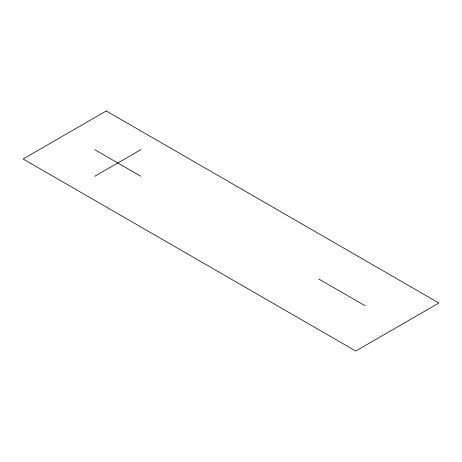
<?xml version="1.0" encoding="UTF-8"?>
<svg xmlns="http://www.w3.org/2000/svg" width="462" height="462" viewBox="0 0 462 462"><rect width="100%" height="100%" fill="white"/><g stroke="black" fill="none" stroke-linecap="round" stroke-linejoin="round"><path stroke-width="0.69" d="M94.71 176.317L140.91 149.648M94.71 149.648L140.91 176.317M318.78 279.013L364.98 305.682M106.26 110.972L23.1 158.98L355.74 351.028L438.9 303.02L106.26 110.972"/></g></svg>
